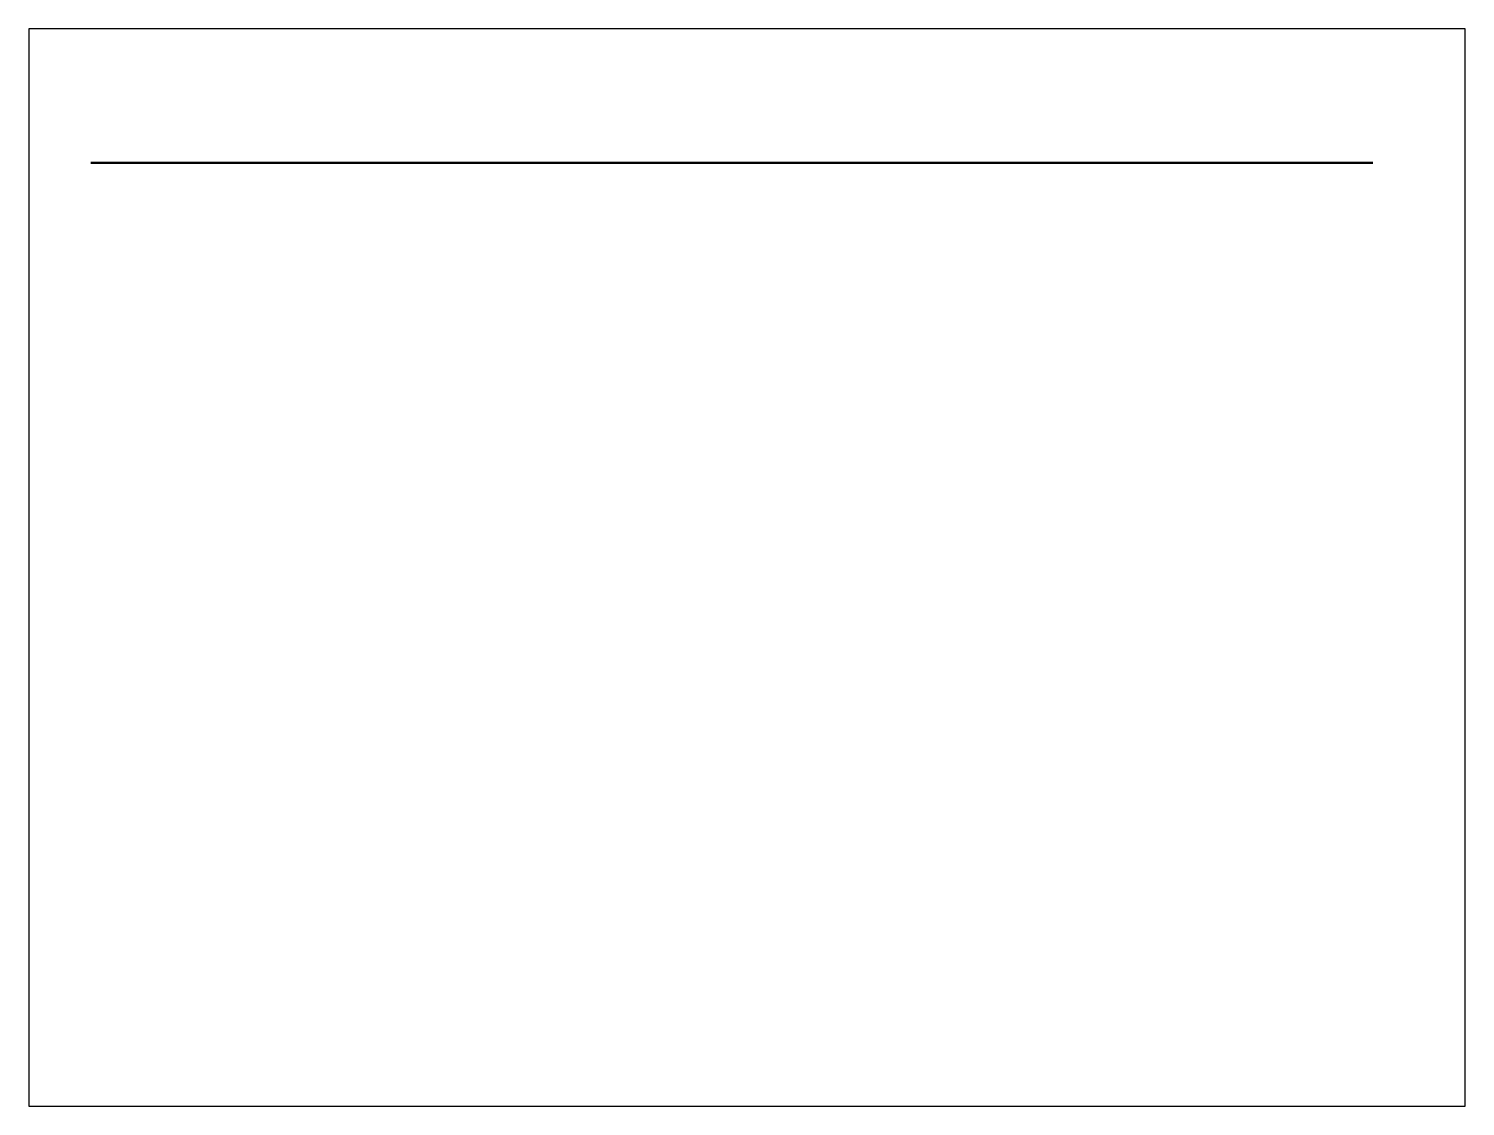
# Model space of a CAD drawing. Header units: millimetres. Extents: x 0 to 1600, y 0 to 1200.
import ezdxf

# ---------------------------------------------------------------- set-up
doc = ezdxf.new("R2010")
doc.units = ezdxf.units.MM

msp = doc.modelspace()

# ---------------------------------------------------------------- linework, layer by layer
for p, q in [((1600, 1200), (0, 1200)), ((0, 1200), (0, 0)), ((1600, 0), (1600, 1200)), ((0, 0), (1600, 0))]:
    msp.add_line(p, q)
at = {"color": 1, "lineweight": 50}
msp.add_line((69.1, 1050.7), (1496.9, 1050.7), dxfattribs=at)

doc.saveas('drawing.dxf')
